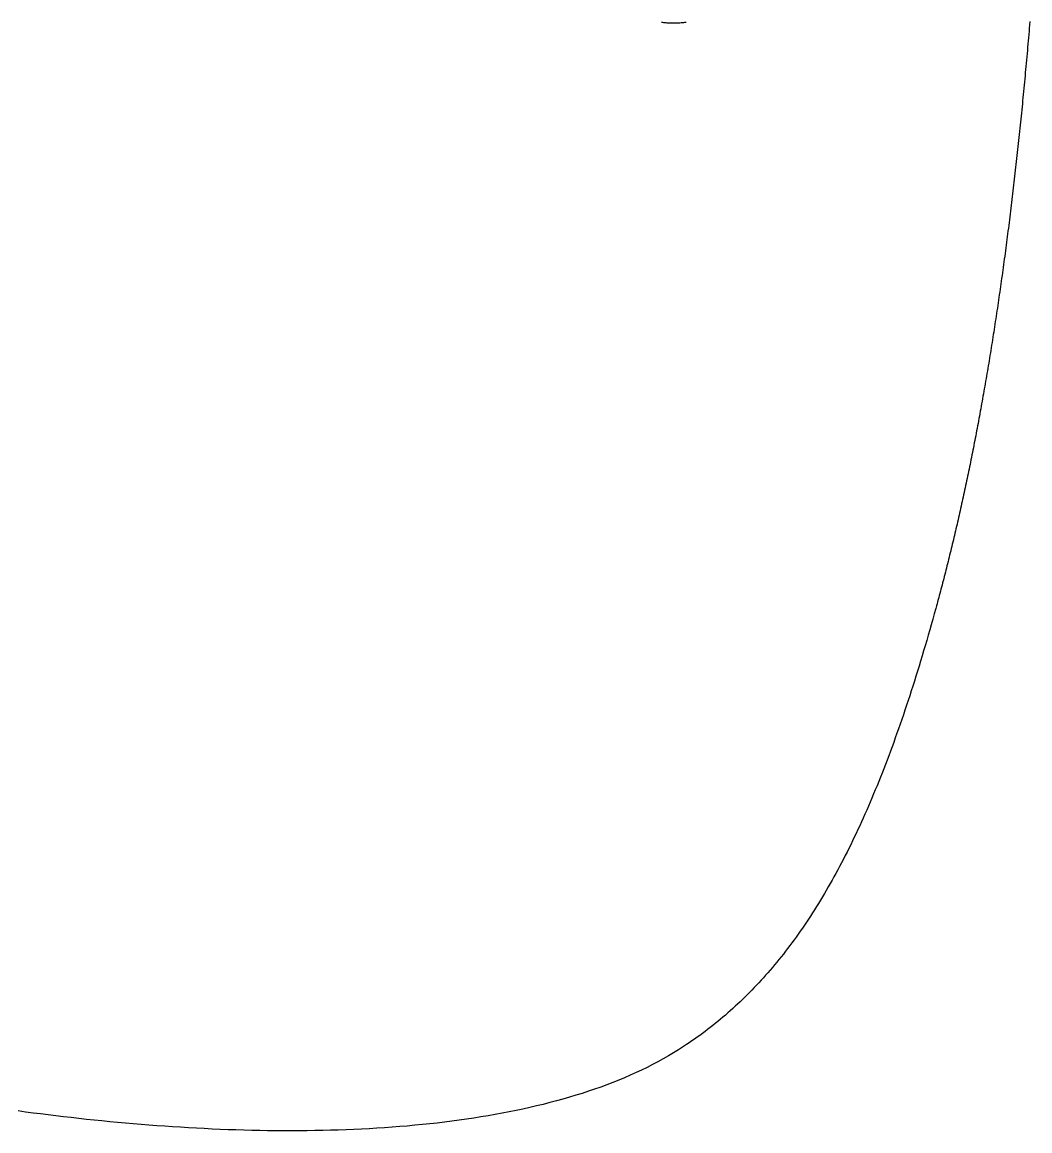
# Model space of a CAD drawing. Extents: x -6.8 to 6.8, y -8.6 to 0.4.
# Drawn here: x -1.964 to -0.823, y -4.108 to -2.853 of the extents above; entities that cross this region are included whole.
import ezdxf

# ---------------------------------------------------------------- set-up
doc = ezdxf.new("R2010")
doc.units = 0
doc.layers.add('4', color=50, linetype='CONTINUOUS')

msp = doc.modelspace()

# ---------------------------------------------------------------- linework, layer by layer
at = {"layer": '4', "color": 2}
for points in [[(-0.822934, -2.85274, 0), (-0.823241, -2.8564, 0), (-0.82355, -2.86007, 0), (-0.82386, -2.86372, 0), (-0.824172, -2.86737, 0), (-0.824485, -2.87101, 0), (-0.8248, -2.87464, 0), (-0.825116, -2.87827, 0), (-0.825434, -2.88189, 0), (-0.825754, -2.8855, 0), (-0.826075, -2.8891, 0), (-0.826397, -2.8927, 0), (-0.826721, -2.89629, 0), (-0.827047, -2.89988, 0), (-0.827374, -2.90346, 0), (-0.827702, -2.90703, 0), (-0.828033, -2.9106, 0), (-0.828364, -2.91415, 0), (-0.828697, -2.9177, 0), (-0.829032, -2.92125, 0), (-0.829368, -2.92479, 0), (-0.829706, -2.92832, 0), (-0.830045, -2.93184, 0), (-0.830386, -2.93536, 0), (-0.830728, -2.93887, 0), (-0.831072, -2.94237, 0), (-0.831417, -2.94587, 0), (-0.831764, -2.94936, 0), (-0.832112, -2.95284, 0), (-0.832462, -2.95632, 0), (-0.832813, -2.95979, 0), (-0.833166, -2.96325, 0), (-0.83352, -2.96671, 0), (-0.833876, -2.97016, 0), (-0.834233, -2.9736, 0), (-0.834592, -2.97704, 0), (-0.834952, -2.98047, 0), (-0.835314, -2.98389, 0), (-0.835677, -2.98731, 0), (-0.836042, -2.99072, 0), (-0.836408, -2.99412, 0), (-0.836776, -2.99752, 0), (-0.837145, -3.00091, 0), (-0.837516, -3.00429, 0), (-0.837888, -3.00767, 0), (-0.838262, -3.01103, 0), (-0.838637, -3.0144, 0), (-0.839014, -3.01775, 0), (-0.839392, -3.0211, 0), (-0.839772, -3.02445, 0), (-0.840153, -3.02778, 0), (-0.840536, -3.03111, 0), (-0.84092, -3.03443, 0), (-0.841305, -3.03775, 0), (-0.841693, -3.04106, 0), (-0.842081, -3.04436, 0), (-0.842471, -3.04766, 0), (-0.842863, -3.05095, 0), (-0.843256, -3.05423, 0), (-0.84365, -3.05751, 0), (-0.844046, -3.06078, 0), (-0.844443, -3.06404, 0), (-0.844842, -3.0673, 0), (-0.845243, -3.07055, 0), (-0.845644, -3.07379, 0), (-0.846048, -3.07703, 0), (-0.846452, -3.08026, 0), (-0.846859, -3.08348, 0), (-0.847266, -3.0867, 0), (-0.847675, -3.08991, 0), (-0.848086, -3.09311, 0), (-0.848498, -3.09631, 0), (-0.848912, -3.0995, 0), (-0.849327, -3.10268, 0), (-0.849743, -3.10586, 0), (-0.850161, -3.10903, 0), (-0.85058, -3.11219, 0), (-0.851001, -3.11535, 0), (-0.851423, -3.1185, 0), (-0.851847, -3.12165, 0), (-0.852272, -3.12479, 0), (-0.852699, -3.12792, 0), (-0.853127, -3.13104, 0), (-0.853556, -3.13416, 0), (-0.853987, -3.13728, 0), (-0.854419, -3.14038, 0), (-0.854853, -3.14348, 0), (-0.855288, -3.14657, 0), (-0.855725, -3.14966, 0), (-0.856163, -3.15274, 0), (-0.856603, -3.15581, 0), (-0.857044, -3.15888, 0), (-0.857486, -3.16194, 0), (-0.85793, -3.16499, 0), (-0.858375, -3.16804, 0), (-0.858822, -3.17108, 0), (-0.85927, -3.17412, 0), (-0.85972, -3.17715, 0), (-0.860172, -3.18018, 0), (-0.860625, -3.1832, 0), (-0.861081, -3.18622, 0), (-0.861537, -3.18924, 0), (-0.861995, -3.19225, 0), (-0.862455, -3.19525, 0), (-0.862917, -3.19825, 0), (-0.863379, -3.20124, 0), (-0.863844, -3.20422, 0), (-0.86431, -3.2072, 0), (-0.864778, -3.21017, 0), (-0.865247, -3.21314, 0), (-0.865718, -3.2161, 0), (-0.86619, -3.21906, 0), (-0.866664, -3.22201, 0), (-0.86714, -3.22495, 0), (-0.867617, -3.22789, 0), (-0.868095, -3.23082, 0), (-0.868576, -3.23375, 0), (-0.869057, -3.23667, 0), (-0.869541, -3.23958, 0), (-0.870026, -3.24249, 0), (-0.870512, -3.24539, 0), (-0.871, -3.24829, 0), (-0.87149, -3.25118, 0), (-0.871981, -3.25407, 0), (-0.872473, -3.25695, 0), (-0.872967, -3.25982, 0), (-0.873463, -3.26269, 0), (-0.87396, -3.26555, 0), (-0.874459, -3.26841, 0), (-0.87496, -3.27126, 0), (-0.875461, -3.27411, 0), (-0.875965, -3.27695, 0), (-0.87647, -3.27978, 0), (-0.876976, -3.28261, 0), (-0.877484, -3.28543, 0), (-0.877994, -3.28825, 0), (-0.878505, -3.29106, 0), (-0.879017, -3.29386, 0), (-0.879531, -3.29666, 0), (-0.880047, -3.29945, 0), (-0.880564, -3.30224, 0), (-0.881083, -3.30502, 0), (-0.881603, -3.3078, 0), (-0.882125, -3.31057, 0), (-0.882648, -3.31334, 0), (-0.883173, -3.3161, 0), (-0.883699, -3.31885, 0), (-0.884227, -3.3216, 0), (-0.884756, -3.32434, 0), (-0.885287, -3.32708, 0), (-0.885819, -3.32981, 0), (-0.886353, -3.33253, 0), (-0.886888, -3.33525, 0), (-0.887425, -3.33797, 0), (-0.887963, -3.34067, 0), (-0.888503, -3.34338, 0), (-0.889044, -3.34607, 0), (-0.889587, -3.34877, 0), (-0.890131, -3.35145, 0), (-0.890677, -3.35413, 0), (-0.891224, -3.35681, 0), (-0.891773, -3.35947, 0), (-0.892323, -3.36214, 0), (-0.892875, -3.3648, 0), (-0.893428, -3.36745, 0), (-0.893982, -3.37009, 0), (-0.894539, -3.37273, 0), (-0.895096, -3.37537, 0), (-0.895655, -3.378, 0), (-0.896216, -3.38062, 0), (-0.896778, -3.38324, 0), (-0.897341, -3.38585, 0), (-0.897906, -3.38846, 0), (-0.898473, -3.39106, 0), (-0.89904, -3.39366, 0), (-0.89961, -3.39625, 0), (-0.900181, -3.39884, 0), (-0.900753, -3.40142, 0), (-0.901327, -3.40399, 0), (-0.901902, -3.40656, 0), (-0.902478, -3.40912, 0), (-0.903056, -3.41168, 0), (-0.903636, -3.41423, 0), (-0.904217, -3.41678, 0), (-0.904799, -3.41932, 0), (-0.905383, -3.42185, 0), (-0.905969, -3.42438, 0), (-0.906555, -3.42691, 0), (-0.907144, -3.42943, 0), (-0.907733, -3.43194, 0), (-0.908324, -3.43445, 0), (-0.908917, -3.43695, 0), (-0.909511, -3.43945, 0), (-0.910106, -3.44194, 0), (-0.910703, -3.44442, 0), (-0.911301, -3.4469, 0), (-0.911901, -3.44938, 0), (-0.912502, -3.45185, 0), (-0.913105, -3.45431, 0), (-0.913709, -3.45677, 0), (-0.914314, -3.45922, 0), (-0.914921, -3.46167, 0), (-0.915529, -3.46411, 0), (-0.916139, -3.46655, 0), (-0.91675, -3.46898, 0), (-0.917362, -3.47141, 0), (-0.917976, -3.47383, 0), (-0.918592, -3.47624, 0), (-0.919208, -3.47865, 0), (-0.919826, -3.48106, 0), (-0.920446, -3.48346, 0), (-0.921067, -3.48585, 0), (-0.921689, -3.48824, 0), (-0.922313, -3.49062, 0), (-0.922938, -3.493, 0), (-0.923565, -3.49537, 0), (-0.924193, -3.49774, 0), (-0.924822, -3.5001, 0), (-0.925453, -3.50245, 0), (-0.926085, -3.50481, 0), (-0.926718, -3.50715, 0), (-0.927353, -3.50949, 0), (-0.927989, -3.51182, 0), (-0.928627, -3.51415, 0), (-0.929474, -3.51723, 0), (-0.93117, -3.52336, 0), (-0.93287, -3.52945, 0), (-0.934575, -3.5355, 0), (-0.936284, -3.54151, 0), (-0.937998, -3.54747, 0), (-0.939717, -3.5534, 0), (-0.941441, -3.55928, 0), (-0.943169, -3.56513, 0), (-0.944903, -3.57093, 0), (-0.946642, -3.5767, 0), (-0.948386, -3.58242, 0), (-0.950136, -3.58811, 0), (-0.951891, -3.59376, 0), (-0.953652, -3.59936, 0), (-0.955419, -3.60493, 0), (-0.957191, -3.61046, 0), (-0.958969, -3.61595, 0), (-0.960754, -3.6214, 0), (-0.962544, -3.62681, 0), (-0.964341, -3.63218, 0), (-0.966144, -3.63752, 0), (-0.967954, -3.64281, 0), (-0.96977, -3.64807, 0), (-0.971593, -3.65329, 0), (-0.973422, -3.65847, 0), (-0.975259, -3.66361, 0), (-0.977102, -3.66872, 0), (-0.978953, -3.67379, 0), (-0.98081, -3.67882, 0), (-0.982676, -3.68382, 0), (-0.984548, -3.68877, 0), (-0.986428, -3.69369, 0), (-0.988316, -3.69858, 0), (-0.990211, -3.70342, 0), (-0.992114, -3.70823, 0), (-0.994025, -3.71301, 0), (-0.995944, -3.71775, 0), (-0.997872, -3.72245, 0), (-0.999807, -3.72711, 0), (-1.00175, -3.73174, 0), (-1.0037, -3.73634, 0), (-1.00566, -3.74089, 0), (-1.00763, -3.74542, 0), (-1.00961, -3.74991, 0), (-1.0116, -3.75436, 0), (-1.0136, -3.75878, 0), (-1.0156, -3.76316, 0), (-1.01762, -3.76751, 0), (-1.01964, -3.77182, 0), (-1.02167, -3.7761, 0), (-1.02372, -3.78034, 0), (-1.02577, -3.78455, 0), (-1.02783, -3.78873, 0), (-1.0299, -3.79287, 0), (-1.03198, -3.79698, 0), (-1.03408, -3.80105, 0), (-1.03618, -3.8051, 0), (-1.03829, -3.8091, 0), (-1.04041, -3.81308, 0), (-1.04255, -3.81702, 0), (-1.04469, -3.82093, 0), (-1.04684, -3.82481, 0), (-1.04901, -3.82865, 0), (-1.05118, -3.83246, 0), (-1.05337, -3.83624, 0), (-1.05557, -3.83998, 0), (-1.05778, -3.8437, 0), (-1.06, -3.84738, 0), (-1.06223, -3.85103, 0), (-1.06448, -3.85465, 0), (-1.06673, -3.85824, 0), (-1.069, -3.86179, 0), (-1.07128, -3.86532, 0), (-1.07357, -3.86881, 0), (-1.07587, -3.87227, 0), (-1.07818, -3.8757, 0), (-1.08051, -3.8791, 0), (-1.08285, -3.88247, 0), (-1.0852, -3.88581, 0), (-1.08757, -3.88912, 0), (-1.08994, -3.8924, 0), (-1.09233, -3.89565, 0), (-1.09474, -3.89887, 0), (-1.09715, -3.90206, 0), (-1.09958, -3.90522, 0), (-1.10202, -3.90834, 0), (-1.10448, -3.91145, 0), (-1.10695, -3.91452, 0), (-1.10943, -3.91756, 0), (-1.11192, -3.92057, 0), (-1.11443, -3.92356, 0), (-1.11696, -3.92651, 0), (-1.11949, -3.92944, 0), (-1.12204, -3.93234, 0), (-1.12461, -3.93521, 0), (-1.12719, -3.93805, 0), (-1.12978, -3.94087, 0), (-1.13239, -3.94365, 0), (-1.13501, -3.94641, 0), (-1.13765, -3.94914, 0), (-1.1403, -3.95185, 0), (-1.14297, -3.95452, 0), (-1.14565, -3.95717, 0), (-1.14835, -3.9598, 0), (-1.15106, -3.96239, 0), (-1.15379, -3.96496, 0), (-1.15654, -3.9675, 0), (-1.15929, -3.97002, 0), (-1.16207, -3.97251, 0), (-1.16486, -3.97497, 0), (-1.16766, -3.97741, 0), (-1.17049, -3.97982, 0), (-1.17332, -3.98221, 0), (-1.17618, -3.98457, 0), (-1.17905, -3.9869, 0), (-1.18193, -3.98921, 0), (-1.18484, -3.99149, 0), (-1.18776, -3.99375, 0), (-1.19069, -3.99599, 0), (-1.19365, -3.99819, 0), (-1.19662, -4.00038, 0), (-1.1996, -4.00254, 0), (-1.20261, -4.00467, 0), (-1.20563, -4.00679, 0), (-1.20867, -4.00887, 0), (-1.21172, -4.01094, 0), (-1.21505, -4.01314, 0), (-1.22064, -4.01673, 0), (-1.22632, -4.02024, 0), (-1.23211, -4.02368, 0), (-1.23799, -4.02703, 0), (-1.24397, -4.0303, 0), (-1.25004, -4.0335, 0), (-1.25621, -4.03662, 0), (-1.26247, -4.03966, 0), (-1.26882, -4.04263, 0), (-1.27527, -4.04552, 0), (-1.28179, -4.04834, 0), (-1.28841, -4.05109, 0), (-1.29511, -4.05376, 0), (-1.30189, -4.05636, 0), (-1.30875, -4.05889, 0), (-1.3157, -4.06135, 0), (-1.32272, -4.06373, 0), (-1.32982, -4.06605, 0), (-1.33699, -4.06829, 0), (-1.34424, -4.07047, 0), (-1.35156, -4.07258, 0), (-1.35895, -4.07462, 0), (-1.36641, -4.0766, 0), (-1.37394, -4.07851, 0), (-1.38153, -4.08035, 0), (-1.38919, -4.08213, 0), (-1.39691, -4.08385, 0), (-1.4047, -4.0855, 0), (-1.41254, -4.08708, 0), (-1.42044, -4.08861, 0), (-1.4284, -4.09007, 0), (-1.43641, -4.09147, 0), (-1.44448, -4.09281, 0), (-1.4526, -4.0941, 0), (-1.46077, -4.09532, 0), (-1.46899, -4.09648, 0), (-1.47725, -4.09759, 0), (-1.48556, -4.09863, 0), (-1.49392, -4.09963, 0), (-1.50232, -4.10056, 0), (-1.51076, -4.10144, 0), (-1.51924, -4.10226, 0), (-1.52776, -4.10303, 0), (-1.53632, -4.10375, 0), (-1.54491, -4.10441, 0), (-1.55354, -4.10502, 0), (-1.56219, -4.10558, 0), (-1.57088, -4.10609, 0), (-1.5796, -4.10655, 0), (-1.58834, -4.10695, 0), (-1.59712, -4.10731, 0), (-1.60591, -4.10762, 0), (-1.61473, -4.10788, 0), (-1.62357, -4.10809, 0), (-1.63243, -4.10826, 0), (-1.64131, -4.10838, 0), (-1.6502, -4.10845, 0), (-1.65911, -4.10848, 0), (-1.66803, -4.10847, 0), (-1.67697, -4.10841, 0), (-1.68591, -4.10831, 0), (-1.69487, -4.10816, 0), (-1.70383, -4.10798, 0), (-1.7128, -4.10775, 0), (-1.72177, -4.10748, 0), (-1.73075, -4.10717, 0), (-1.73973, -4.10683, 0), (-1.7487, -4.10644, 0), (-1.75768, -4.10602, 0), (-1.76665, -4.10555, 0), (-1.77562, -4.10506, 0), (-1.78458, -4.10452, 0), (-1.79353, -4.10395, 0), (-1.80248, -4.10335, 0), (-1.81141, -4.10271, 0), (-1.82033, -4.10203, 0), (-1.82923, -4.10133, 0), (-1.83812, -4.10059, 0), (-1.847, -4.09982, 0), (-1.85585, -4.09901, 0), (-1.86469, -4.09818, 0), (-1.8735, -4.09732, 0), (-1.88229, -4.09643, 0), (-1.89105, -4.09551, 0), (-1.89979, -4.09456, 0), (-1.9085, -4.09358, 0), (-1.91718, -4.09258, 0), (-1.92583, -4.09155, 0), (-1.93445, -4.09049, 0), (-1.94303, -4.08941, 0), (-1.95158, -4.08831, 0), (-1.96009, -4.08718, 0), (-1.96856, -4.08603, 0)], [(-1.23998, -2.85328, 0), (-1.23877, -2.85347, 0), (-1.23754, -2.85364, 0), (-1.2363, -2.85379, 0), (-1.23506, -2.85392, 0), (-1.23379, -2.85403, 0), (-1.23252, -2.85413, 0), (-1.23124, -2.85421, 0), (-1.22994, -2.85427, 0), (-1.22863, -2.85431, 0), (-1.22731, -2.85434, 0), (-1.22598, -2.85435, 0), (-1.22464, -2.85434, 0), (-1.22328, -2.85431, 0), (-1.22191, -2.85426, 0), (-1.22053, -2.85419, 0), (-1.21913, -2.85411, 0), (-1.21773, -2.85401, 0), (-1.21631, -2.85389, 0), (-1.21487, -2.85375, 0), (-1.21343, -2.8536, 0), (-1.21197, -2.85342, 0)]]:
    msp.add_polyline3d(points, dxfattribs=at)

doc.saveas('drawing.dxf')
